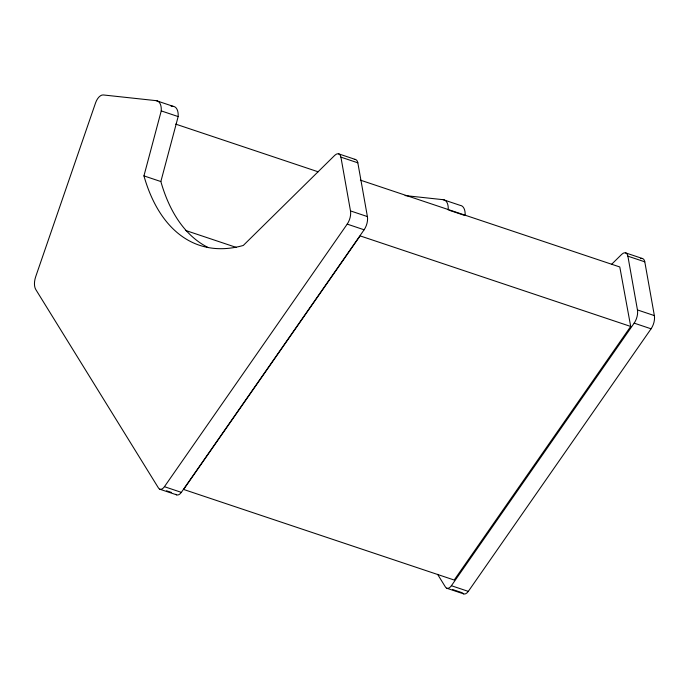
<?xml version="1.0" encoding="UTF-8"?>
<svg xmlns="http://www.w3.org/2000/svg" width="689" height="689" viewBox="0 0 689 689"><rect width="100%" height="100%" fill="white"/><g stroke="black" fill="none" stroke-linecap="round" stroke-linejoin="round"><path stroke-width="1.03" d="M357.832 162.811L340.917 157.152A8.38 4.487 -71.5 0 0 334.776 155.318L243.286 245.456A226.001 121.083 -71.5 0 1 143.941 175.884L161.243 110.903A14.624 7.837 -71.5 0 0 156.282 100.672L103.298 94.953A10.154 5.443 -71.5 0 0 95.582 102.833L35.716 276.625A13.151 7.045 -71.5 0 0 35.794 289.544L158.556 488.131A7.441 3.988 -71.5 0 0 164.438 486.692L181.353 492.359L364.111 229.781A11.377 6.089 -71.5 0 0 367.401 216.579L357.832 162.811A8.38 4.487 -71.5 0 0 354.318 159.452M208.267 247.584A226.001 121.083 -71.5 0 1 160.856 181.543L178.158 116.57A14.624 7.837 -71.5 0 0 173.189 106.339L156.282 100.672M164.438 486.692L347.204 224.123A11.377 6.089 -71.5 0 0 350.486 210.912L340.917 157.152M630.702 326.457L454.206 580.035L183.627 489.457L360.123 235.888L630.702 326.457L619.79 266.97L360.39 180.139M437.601 574.333L445.516 587.149A7.441 3.988 -71.5 0 0 451.398 585.719L634.164 323.141A11.377 6.089 -71.5 0 0 637.454 309.938L627.886 256.17A8.38 4.487 -71.5 0 0 621.736 254.336L611.823 264.102M462.431 592.807A7.441 3.988 -71.5 0 0 468.313 591.377L651.079 328.808A11.377 6.089 -71.5 0 0 654.361 315.596L644.792 261.829A8.38 4.487 -71.5 0 0 640.632 258.651M171.07 106.106L173.189 106.339M405.089 195.573L443.242 199.698L460.157 205.356A14.624 7.837 -71.5 0 1 465.118 215.588M338.618 153.845L355.533 159.512M625.586 252.872L642.492 258.53M627.886 256.17L644.792 261.829M161.243 110.903L178.158 116.57M449.202 210.257L464.128 215.252M175.704 124.123L318.12 171.794M350.486 210.912L367.401 216.579M637.454 309.938L654.361 315.596M347.204 224.123L364.111 229.781M634.164 323.141L651.079 328.808M143.941 175.884L160.856 181.543M185.427 230.393L236.293 247.42M451.398 585.719L468.313 591.377M166.514 490.792L171.492 492.454M159.719 489.19L176.625 494.848M452.484 589.483L461.432 592.48M446.679 588.208L463.594 593.866M181.353 492.359A7.441 3.988 -71.5 0 1 175.807 494.246M443.242 199.698A14.624 7.837 -71.5 0 1 448.212 209.921"/></g></svg>
